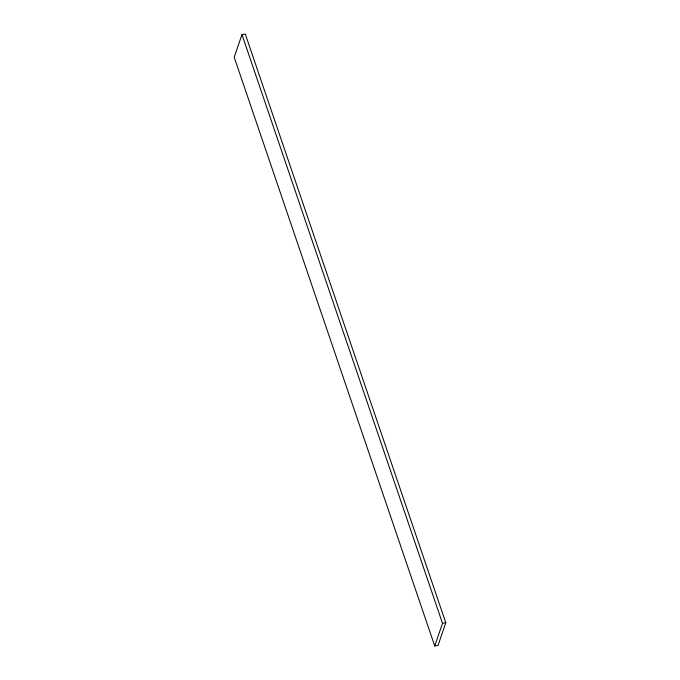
<?xml version="1.0" encoding="UTF-8"?>
<svg xmlns="http://www.w3.org/2000/svg" width="680" height="680" viewBox="0 0 680 680"><rect width="100%" height="100%" fill="white"/><g stroke="black" fill="none" stroke-linecap="round" stroke-linejoin="round"><path stroke-width="1.02" d="M241.97 34.552L234.2 57.23L434.732 646L438.031 645.447L445.8 622.769L245.268 34L241.97 34.552L442.502 623.322L434.732 646M442.502 623.322L445.8 622.769"/></g></svg>
